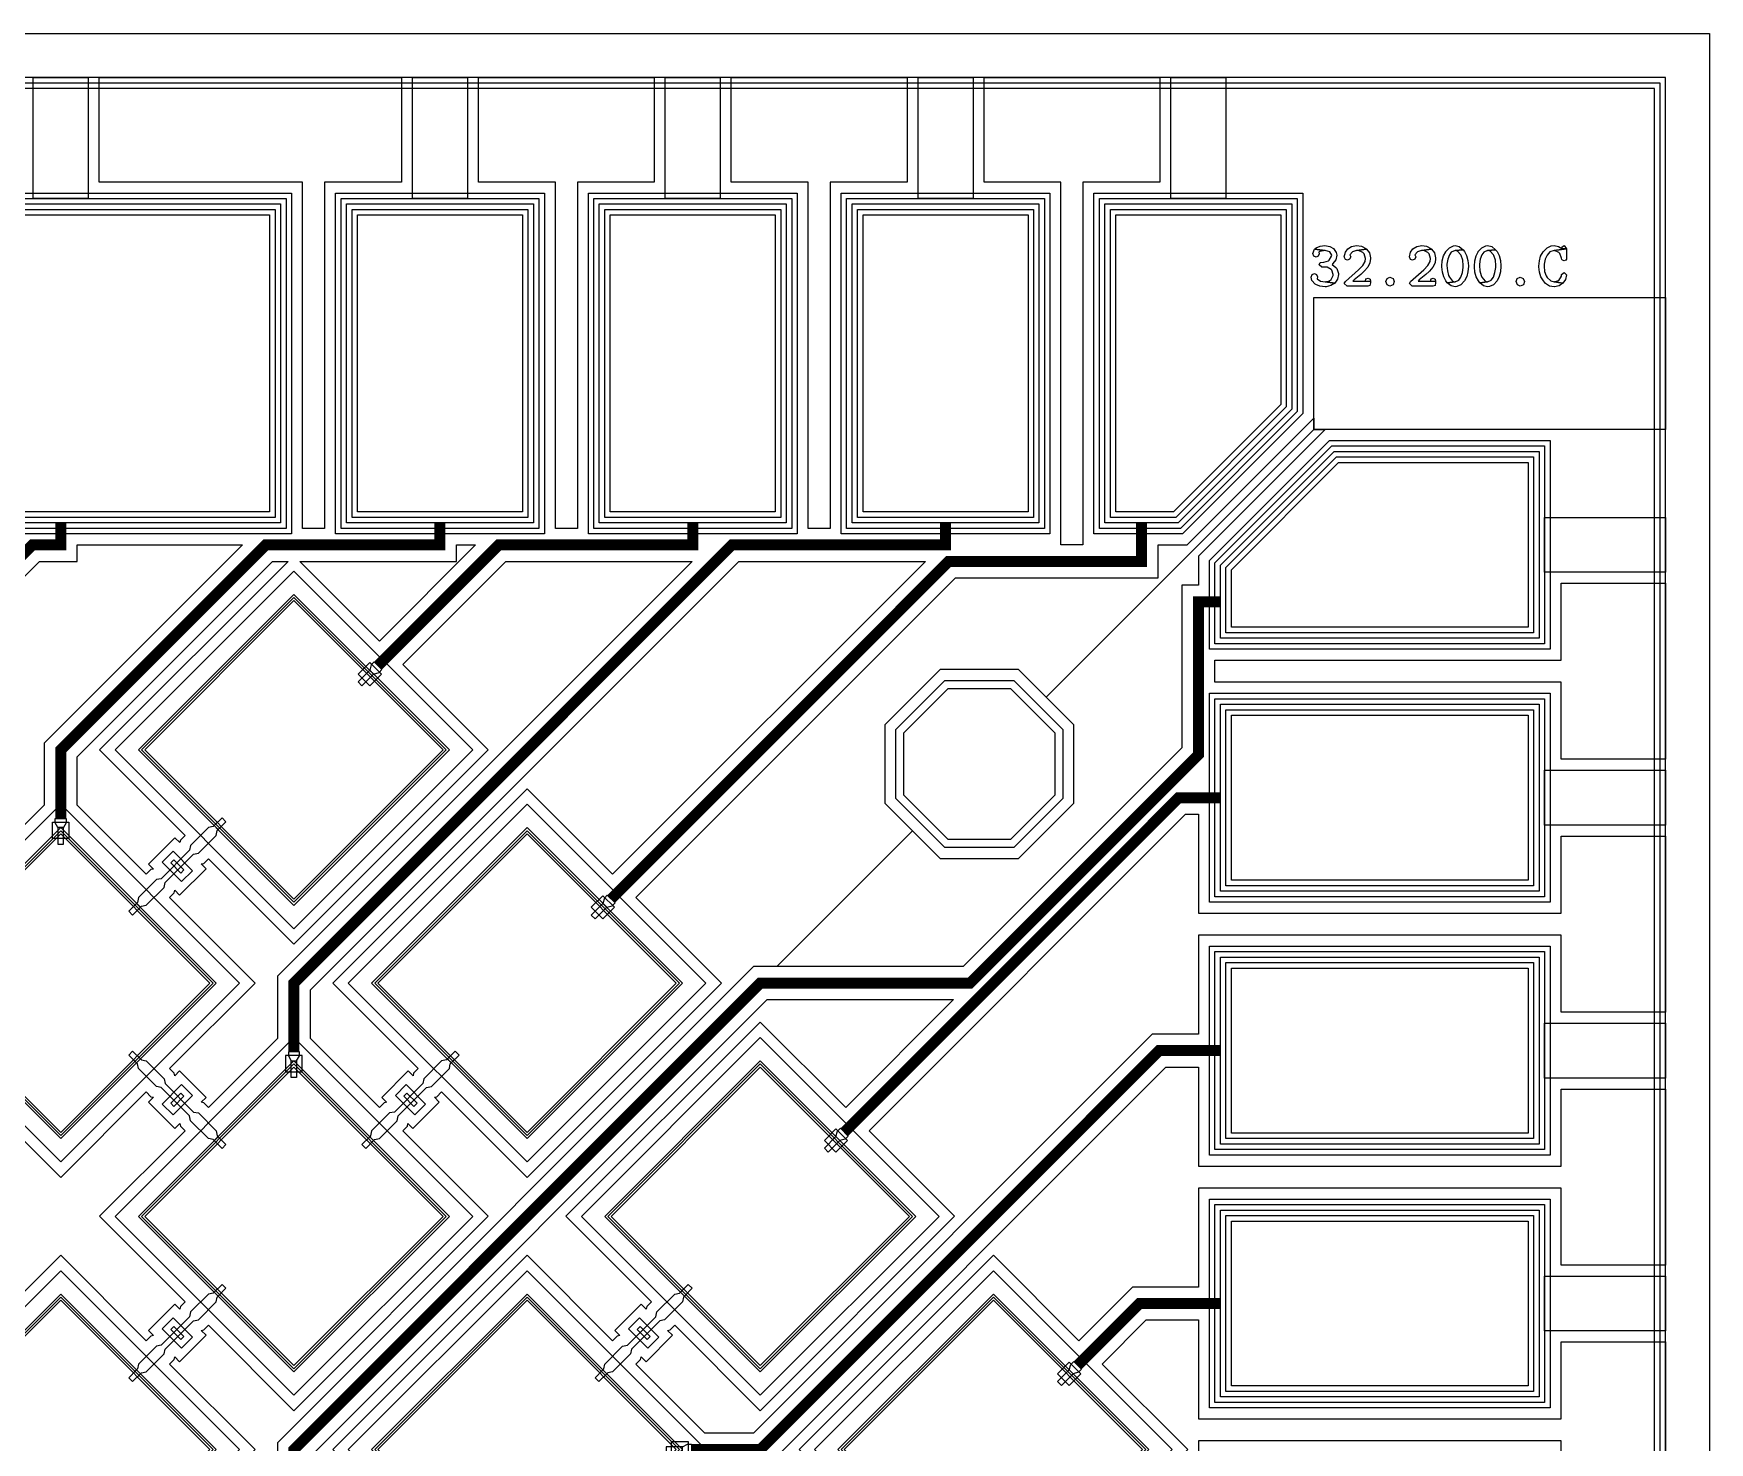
# Model space of a CAD drawing. Extents: x -87611 to 96139, y 77822 to 138139.
# Drawn here: x 7781 to 9306, y 84175 to 85456 of the extents above; entities that cross this region are included whole.
import ezdxf

# ---------------------------------------------------------------- set-up
doc = ezdxf.new("R2010")
doc.units = 0
doc.header["$MEASUREMENT"] = 0
doc.layers.get('0').update_dxf_attribs({"color": 6})
for name, color, linetype in [('L10D0 Abs', 4, 'Continuous'), ('L12D0 Etch', 190, 'Continuous'), ('L14D0 Au', 2, 'Continuous'), ('L15D0 PVIA', 7, 'Continuous'), ('L18D0 SU8', 7, 'Continuous'), ('L1D0 Plug', 200, 'Continuous'), ('L3D0 Base', 3, 'Continuous'), ('L4D0 Cntr', 1, 'Continuous'), ('L50D0 SiO2', 52, 'Continuous'), ('L7D0 DE', 42, 'Continuous'), ('L8D0 Wire', 5, 'Continuous'), ('L9D0 Cont', 30, 'Continuous')]:
    doc.layers.add(name, color=color, linetype=linetype)

# ---------------------------------------------------------------- blocks, each defined once
blk = doc.blocks.new('_PRBE_BTM')
at = {"layer": 'L1D0 Plug'}
blk.add_lwpolyline([(-25, -12.5), (-25, 12.5), (-11, 12.5), (-11, -12.5)], close=True, dxfattribs=at)
at = {"layer": 'L3D0 Base'}
for points in [[(-55, 2.5), (-45, 2.5), (-45, -2.5), (-55, -2.5)], [(-3.75, -5), (-8.75, -2.5), (-45, -2.5), (-45, 2.5), (-8.75, 2.5), (-3.75, 5), (0, 5), (0, -5)]]:
    blk.add_lwpolyline(points, close=True, dxfattribs=at)
at = {"layer": 'L9D0 Cont'}
blk.add_lwpolyline([(-20, -6.5), (-20, 6.5), (-16, 6.5), (-16, -6.5)], close=True, dxfattribs=at)
blk = doc.blocks.new('_32CONN_BTM')
at = {"layer": 'L1D0 Plug'}
blk.add_lwpolyline([(-7, -12.5), (-7, 12.5), (7, 12.5), (7, -12.5)], close=True, dxfattribs=at)
at = {"layer": 'L3D0 Base'}
for points in [[(-50, 2.5), (-60, 2.5), (-60, -2.5), (-50, -2.5)], [(-45, -5), (-48.75, -2.5), (-50, -2.5), (-50, 2.5), (-48.75, 2.5), (-45, 5), (-22, 5), (-18.25, 2.5), (18.25, 2.5), (22, 5), (45, 5), (48.75, 2.5), (50, 2.5), (50, -2.5), (48.75, -2.5), (45, -5), (22, -5), (18.25, -2.5), (-18.25, -2.5), (-22, -5)], [(50, 2.5), (60, 2.5), (60, -2.5), (50, -2.5)]]:
    blk.add_lwpolyline(points, close=True, dxfattribs=at)
at = {"layer": 'L9D0 Cont'}
blk.add_lwpolyline([(-2, -6.5), (-2, 6.5), (2, 6.5), (2, -6.5)], close=True, dxfattribs=at)
blk = doc.blocks.new('_32PRBE_TOP')
at = {"layer": 'L50D0 SiO2', "linetype": 'Continuous'}
blk.add_lwpolyline([(3.223, 7.5), (18.223, 7.5), (18.223, -7.5), (3.223, -7.5)], close=True, dxfattribs=at)
at = {"layer": 'L8D0 Wire'}
for points in [[(0, 5), (3.75, 5), (8.223, 2.5), (8.223, -2.5), (3.75, -5), (0, -5)], [(23.223, 2.5), (8.223, 2.5), (8.223, -2.5), (23.223, -2.5)]]:
    blk.add_lwpolyline(points, close=True, dxfattribs=at)
blk = doc.blocks.new('_32TRCE200')
at = {"layer": 'L14D0 Au'}
for points in [[(-930, 1050), (-930, 1365), (-1000, 1365), (-1000, 1460), (-840, 1460), (-840, 1365), (-910, 1365), (-910, 1050)], [(-289.9, 523.3), (-294.2, 527.5), (-296.5, 528), (-292, 532.5), (-316.1, 556.5), (-320.5, 552), (-321, 554.4), (-325.3, 558.6), (-247.5, 636.4), (-424.3, 813.2), (-502, 735.4), (-790, 1023.3), (-790, 1035), (-700, 1035), (-700, 1365), (-770, 1365), (-770, 1460), (-610, 1460), (-610, 1365), (-680, 1365), (-680, 1035), (-590, 1035), (-590, 993.1), (-227.1, 630.2), (-227.1, 586)], [(-134.3, 523.3), (-197.1, 586), (-197.1, 642.6), (-560, 1005.5), (-560, 1035), (-470, 1035), (-470, 1365), (-540, 1365), (-540, 1460), (-380, 1460), (-380, 1365), (-450, 1365), (-450, 1035), (-360, 1035), (-360, 975.2), (-311.1, 926.3), (-388.9, 848.5), (-212.1, 671.8), (-134.3, 749.5), (-130.1, 745.3), (-127.8, 744.8), (-132.2, 740.3), (-108.2, 716.3), (-103.7, 720.8), (-103.3, 718.4), (-99, 714.2), (-176.8, 636.4), (-99, 558.6), (-103.3, 554.4), (-103.7, 552), (-108.2, 556.5), (-132.2, 532.5), (-127.8, 528), (-130.1, 527.5)], [(-289.9, 947.5), (-330, 987.6), (-330, 1035), (-240, 1035), (-240, 1365), (-310, 1365), (-310, 1460), (-35, 1460), (-35, 1365), (-220, 1365), (-220, 1035), (-46.9, 1035), (-120.9, 961), (-126.2, 966.3), (-139.7, 952.8), (-212.1, 1025.3)], [(220, 1050), (220, 1365), (35, 1365), (35, 1460), (310, 1460), (310, 1365), (240, 1365), (240, 1050)], [(450, 1050), (450, 1365), (380, 1365), (380, 1460), (540, 1460), (540, 1365), (470, 1365), (470, 1050)], [(680, 1050), (680, 1365), (610, 1365), (610, 1460), (770, 1460), (770, 1365), (700, 1365), (700, 1050)], [(910, 1035), (910, 1365), (840, 1365), (840, 1460), (1000, 1460), (1000, 1365), (930, 1365), (930, 1035)], [(-651.4, 651.4), (-774.9, 774.9), (-749.7, 800.1), (-749.7, 871.3), (-800.1, 921.7), (-871.3, 921.7), (-896.5, 896.5), (-1140, 1140), (-1140, 1150.2), (-1024.8, 1035), (-998.3, 1035), (-998.3, 1020), (-850.3, 1020), (-651.4, 821.1)], [(0, 0), (-197.1, 197.1), (-161.8, 197.1), (0, 35.4), (176.8, 212.1), (99, 289.9), (103.3, 294.2), (103.7, 296.5), (108.2, 292), (132.2, 316.1), (127.8, 320.5), (130.1, 321), (134.3, 325.3), (212.1, 247.5), (388.9, 424.3), (311.1, 502), (315.4, 506.3), (315.9, 508.6), (320.3, 504.2), (344.4, 528.2), (339.9, 532.7), (342.2, 533.1), (346.5, 537.4), (424.3, 459.6), (601, 636.4), (523.3, 714.2), (814.1, 1005), (998.3, 1005), (998.3, 1035), (1024.8, 1035), (1140, 1150.2), (1140, 1140), (896.5, 896.5), (871.3, 921.7), (800.1, 921.7), (749.7, 871.3), (749.7, 800.1), (774.9, 774.9), (651.4, 651.4), (630.2, 651.4), (197.1, 218.3), (197.1, 197.1)], [(-77.8, 735.4), (-82, 739.7), (-84.4, 740.1), (-79.9, 744.6), (-103.9, 768.6), (-108.4, 764.2), (-108.9, 766.5), (-113.1, 770.7), (-35.4, 848.5), (-107.8, 921), (-94.4, 934.4), (-99.7, 939.7), (-19.4, 1020), (15, 1020), (15, 1035), (165.3, 1035), (-15, 854.7), (-15, 798.2)], [(289.9, 947.5), (217.4, 1020), (360, 1020), (360, 1035), (377.4, 1035)], [(77.8, 735.4), (15, 798.2), (15, 842.3), (192.7, 1020), (206.8, 1020), (35.4, 848.5), (113.1, 770.7), (108.9, 766.5), (108.4, 764.2), (103.9, 768.6), (79.9, 744.6), (84.4, 740.1), (82, 739.7)], [(134.3, 523.3), (130.1, 527.5), (127.8, 528), (132.2, 532.5), (108.2, 556.5), (103.7, 552), (103.3, 554.4), (99, 558.6), (176.8, 636.4), (99, 714.2), (103.3, 718.4), (103.7, 720.8), (108.2, 716.3), (132.2, 740.3), (127.8, 744.8), (130.1, 745.3), (134.3, 749.5), (212.1, 671.8), (388.9, 848.5), (311.1, 926.3), (404.8, 1020), (574.5, 1020), (197.1, 642.6), (197.1, 586)], [(289.9, 523.3), (227.1, 586), (227.1, 630.2), (616.9, 1020), (786.7, 1020), (502, 735.4), (424.3, 813.2), (247.5, 636.4), (325.3, 558.6), (321, 554.4), (320.5, 552), (316.1, 556.5), (292, 532.5), (296.5, 528), (294.2, 527.5)], [(-205.9, 227.1), (-621.4, 642.6), (-621.4, 812.3), (-523.3, 714.2), (-601, 636.4), (-424.3, 459.6), (-346.5, 537.4), (-342.2, 533.1), (-339.9, 532.7), (-344.4, 528.2), (-320.3, 504.2), (-315.9, 508.6), (-315.4, 506.3), (-311.1, 502), (-388.9, 424.3), (-212.1, 247.5), (-35.4, 424.3), (-113.1, 502), (-108.9, 506.3), (-108.4, 508.6), (-103.9, 504.2), (-79.9, 528.2), (-84.4, 532.7), (-82, 533.1), (-77.8, 537.4), (0, 459.6), (77.8, 537.4), (82, 533.1), (84.4, 532.7), (79.9, 528.2), (103.9, 504.2), (108.4, 508.6), (108.9, 506.3), (113.1, 502), (35.4, 424.3), (113.1, 346.5), (108.9, 342.2), (108.4, 339.9), (103.9, 344.4), (79.9, 320.3), (84.4, 315.9), (82, 315.4), (77.8, 311.1), (0, 388.9), (-161.8, 227.1)]]:
    blk.add_lwpolyline(points, close=True, dxfattribs=at)
at = {"layer": 'L3D0 Base', "const_width": 10}
blk.add_lwpolyline([(0, 1055), (0, 1035), (-25.7, 1035), (-109.6, 951.1)], dxfattribs=at)
at = {"layer": 'L8D0 Wire', "const_width": 10}
for points in [[(-149.6, 212.1), (-212.1, 212.1), (-636.4, 636.4), (-636.4, 827.3), (-844.1, 1035), (-983.3, 1035), (-983.3, 1055)], [(-500.8, 712.9), (-805, 1017.1), (-805, 1055)], [(-212.1, 573.9), (-212.1, 636.4), (-575, 999.3), (-575, 1055)], [(-288.7, 925.1), (-345, 981.4), (-345, 1055)], [(345, 1055), (345, 1035), (186.5, 1035), (0, 848.5), (0, 786)], [(212.1, 573.9), (212.1, 636.4), (610.7, 1035), (805, 1035), (805, 1055)], [(288.7, 925.1), (398.6, 1035), (575, 1035), (575, 1055)], [(500.8, 712.9), (807.9, 1020), (983.3, 1020), (983.3, 1055)]]:
    blk.add_lwpolyline(points, dxfattribs=at)
at = {"linetype": 'Continuous'}
for name, p, rotation in [('_PRBE_BTM', (-109.6, 951.1), 45), ('_32PRBE_TOP', (-288.7, 925.1), 315), ('_32PRBE_TOP', (0, 786), 270), ('_32PRBE_TOP', (-500.8, 712.9), 315), ('_32PRBE_TOP', (-212.1, 573.9), 270)]:
    blk.add_blockref(name, p, dxfattribs=dict(at, rotation=rotation))
at = {"linetype": 'Continuous', "xscale": -1}
for p, rotation in [((288.7, 925.1), 45), ((500.8, 712.9), 45), ((212.1, 573.9), 90)]:
    blk.add_blockref('_32PRBE_TOP', p, dxfattribs=dict(at, rotation=rotation))
at = {"rotation": 315}
for p in [(-106.1, 742.5), (-318.2, 530.3), (106.1, 530.3)]:
    blk.add_blockref('_32CONN_BTM', p, dxfattribs=at)
at = {"xscale": -1, "rotation": 45}
for p in [(106.1, 742.5), (-106.1, 530.3), (318.2, 530.3), (106.1, 318.2)]:
    blk.add_blockref('_32CONN_BTM', p, dxfattribs=at)
at = {"linetype": 'Continuous'}
blk.add_blockref('_32PRBE_TOP', (-149.6, 212.1), dxfattribs=at)
blk = doc.blocks.new('32PAD')
at = {"layer": 'L14D0 Au'}
blk.add_lwpolyline([(-80, 10), (-80, 290), (80, 290), (80, 10)], close=True, dxfattribs=at)
at = {"layer": 'L15D0 PVIA'}
blk.add_lwpolyline([(-75, 15), (-75, 285), (75, 285), (75, 15)], close=True, dxfattribs=at)
at = {"layer": 'L3D0 Base'}
for points in [[(-25, 300), (-25, 410), (25, 410), (25, 300)], [(-90, 0), (-90, 300), (90, 300), (90, 0)]]:
    blk.add_lwpolyline(points, close=True, dxfattribs=at)
at = {"layer": 'L4D0 Cntr'}
blk.add_lwpolyline([(-85, 5), (-85, 295), (85, 295), (85, 5)], close=True, dxfattribs=at)
at = {"layer": 'L8D0 Wire'}
blk.add_lwpolyline([(-95, -5), (-95, 305), (95, 305), (95, -5)], close=True, dxfattribs=at)
blk = doc.blocks.new('_32PADS')
at = {"layer": 'L14D0 Au'}
for points in [[(-195, 1060), (-195, 1340), (195, 1340), (195, 1060)], [(955, 1060), (955, 1340), (1115, 1340), (1115, 1160.533), (1014.467, 1060)], [(1060, 955), (1060, 1014.467), (1160.533, 1115), (1340, 1115), (1340, 955)]]:
    blk.add_lwpolyline(points, close=True, dxfattribs=at)
at = {"layer": 'L15D0 PVIA'}
for points in [[(-190, 1065), (-190, 1335), (190, 1335), (190, 1065)], [(960, 1065), (960, 1335), (1110, 1335), (1110, 1162.604), (1012.396, 1065)], [(1065, 960), (1065, 1012.396), (1162.604, 1110), (1335, 1110), (1335, 960)]]:
    blk.add_lwpolyline(points, close=True, dxfattribs=at)
at = {"layer": 'L3D0 Base'}
for points in [[(-25, 1350), (-25, 1460), (25, 1460), (25, 1350)], [(1010, 1350), (1010, 1460), (1060, 1460), (1060, 1350)], [(-205, 1050), (-205, 1350), (205, 1350), (205, 1050)], [(945, 1050), (945, 1350), (1125, 1350), (1125, 1156.391), (1018.609, 1050)], [(1050, 945), (1050, 1018.609), (1156.391, 1125), (1350, 1125), (1350, 945)], [(1350, 1010), (1350, 1060), (1460, 1060), (1460, 1010)]]:
    blk.add_lwpolyline(points, close=True, dxfattribs=at)
at = {"layer": 'L4D0 Cntr'}
for points in [[(-200, 1055), (-200, 1345), (200, 1345), (200, 1055)], [(950, 1055), (950, 1345), (1120, 1345), (1120, 1158.462), (1016.538, 1055)], [(1055, 950), (1055, 1016.538), (1158.462, 1120), (1345, 1120), (1345, 950)]]:
    blk.add_lwpolyline(points, close=True, dxfattribs=at)
at = {"layer": 'L8D0 Wire'}
for points in [[(-210, 1045), (-210, 1355), (210, 1355), (210, 1045)], [(940, 1045), (940, 1355), (1130, 1355), (1130, 1154.32), (1020.68, 1045)], [(1045, 940), (1045, 1020.68), (1154.32, 1130), (1355, 1130), (1355, 940)]]:
    blk.add_lwpolyline(points, close=True, dxfattribs=at)
for p in [(345, 1050), (575, 1050), (805, 1050)]:
    blk.add_blockref('32PAD', p)
at = {"rotation": 270}
for p in [(1050, 805), (1050, 575), (1050, 345)]:
    blk.add_blockref('32PAD', p, dxfattribs=at)
blk = doc.blocks.new('PIX200')
at = {"layer": 'L3D0 Base'}
blk.add_lwpolyline([(-100, -100), (-100, 100), (100, 100), (100, -100)], close=True, dxfattribs=at)
at = {"layer": 'L4D0 Cntr'}
blk.add_lwpolyline([(-98, -98), (-98, 98), (98, 98), (98, -98)], close=True, dxfattribs=at)
at = {"layer": 'L7D0 DE'}
blk.add_lwpolyline([(-115, -115), (-115, 115), (115, 115), (115, -115)], close=True, dxfattribs=at)
blk = doc.blocks.new('PIX200A')
at = {"layer": 'L10D0 Abs'}
blk.add_lwpolyline([(-96, -96), (-96, 96), (96, 96), (96, -96)], close=True, dxfattribs=at)
at = {"linetype": 'Continuous'}
blk.add_blockref('PIX200', (0, 0), dxfattribs=at)
blk = doc.blocks.new('_SU8_POST')
at = {"layer": 'L18D0 SU8'}
blk.add_lwpolyline([(-28.5, -68.5), (-68.5, -28.5), (-68.5, 28.5), (-28.5, 68.5), (28.5, 68.5), (68.5, 28.5), (68.5, -28.5), (28.5, -68.5)], close=True, dxfattribs=at)
at = {"layer": 'L3D0 Base'}
blk.add_lwpolyline([(-31.5, -76), (-76, -31.5), (-76, 31.5), (-31.5, 76), (31.5, 76), (76, 31.5), (76, -31.5), (31.5, -76)], close=True, dxfattribs=at)
blk = doc.blocks.new('$32_200_C')
at = {"layer": 'L12D0 Etch'}
blk.add_lwpolyline([(0, 0), (0, 2950), (50, 2950), (50, 50), (2950, 50), (2950, 2950), (0, 2950), (0, 3000), (3000, 3000), (3000, 0)], close=True, dxfattribs=at)
at = {"layer": 'L14D0 Au'}
blk.add_lwpolyline([(2640, 2640), (2640, 2760), (2960, 2760), (2960, 2640)], close=True, dxfattribs=at)
at = {"layer": 'L3D0 Base'}
for points in [[(0, 0), (0, 2960), (40, 2960), (40, 40), (2960, 40), (2960, 2960), (0, 2960), (0, 3000), (3000, 3000), (3000, 0)], [(2659.112, 2773.06), (2650.274, 2774.061), (2654.443, 2775.228), (2655.777, 2776.229), (2657.778, 2780.064), (2657.778, 2780.731), (2656.277, 2784.9), (2655.777, 2785.4), (2652.108, 2787.401), (2650.107, 2787.568), (2647.439, 2787.568), (2644.771, 2789.735), (2645.772, 2791.736), (2649.273, 2792.237), (2653.442, 2793.404), (2654.109, 2793.904), (2656.11, 2797.573), (2656.277, 2798.573), (2654.609, 2801.575), (2650.441, 2802.742), (2650.274, 2802.742), (2640.769, 2803.909), (2642.27, 2805.076), (2645.772, 2806.744), (2650.107, 2807.244), (2654.609, 2806.41), (2657.944, 2804.576), (2660.446, 2800.908), (2660.946, 2798.573), (2660.112, 2794.238), (2657.444, 2790.736), (2656.777, 2790.069), (2660.112, 2787.234), (2660.946, 2786.234), (2662.447, 2781.898), (2662.447, 2780.731), (2661.613, 2776.562)], [(2670.617, 2793.904), (2668.783, 2794.571), (2667.783, 2797.072), (2668.783, 2801.241), (2670.951, 2804.076), (2674.453, 2806.41), (2678.955, 2807.244), (2683.457, 2806.577), (2687.292, 2804.576), (2687.959, 2803.909), (2678.788, 2802.742), (2675.12, 2801.575), (2672.785, 2798.907), (2673.619, 2796.906), (2672.618, 2794.738)], [(2729.814, 2793.904), (2727.979, 2794.571), (2726.979, 2797.072), (2727.979, 2801.241), (2730.147, 2804.076), (2733.649, 2806.41), (2738.151, 2807.244), (2742.653, 2806.577), (2746.489, 2804.576), (2747.156, 2803.909), (2737.984, 2802.742), (2734.316, 2801.575), (2731.981, 2798.907), (2732.815, 2796.906), (2731.815, 2794.738)], [(2761.329, 2773.394), (2760.162, 2775.061), (2758.161, 2778.73), (2756.994, 2783.065), (2756.494, 2787.901), (2756.494, 2788.401), (2756.827, 2793.404), (2757.994, 2797.739), (2759.995, 2801.575), (2760.162, 2801.741), (2763.33, 2805.243), (2766.999, 2807.077), (2768.5, 2807.244), (2772.335, 2806.244), (2775.837, 2803.409), (2768.5, 2802.742), (2764.998, 2801.241), (2763.33, 2798.907), (2761.83, 2794.905), (2761.163, 2790.236), (2761.163, 2789.068), (2761.496, 2784.066), (2762.663, 2779.897), (2763.33, 2778.563), (2766.165, 2774.895), (2768.5, 2774.061)], [(2791.011, 2773.394), (2789.844, 2775.061), (2787.843, 2778.73), (2786.509, 2783.065), (2786.175, 2787.901), (2786.175, 2788.401), (2786.509, 2793.404), (2787.676, 2797.739), (2789.51, 2801.575), (2789.677, 2801.741), (2792.845, 2805.243), (2796.514, 2807.077), (2798.181, 2807.244), (2802.016, 2806.244), (2805.351, 2803.409), (2798.181, 2802.742), (2794.679, 2801.241), (2793.012, 2798.907), (2791.344, 2794.905), (2790.677, 2790.236), (2790.677, 2789.068), (2791.178, 2784.066), (2792.345, 2779.897), (2793.012, 2778.563), (2795.847, 2774.895), (2798.181, 2774.061)], [(2858.545, 2769.725), (2854.543, 2770.392), (2850.874, 2772.727), (2848.873, 2775.061), (2846.705, 2778.73), (2845.371, 2783.065), (2844.704, 2787.734), (2844.704, 2788.401), (2845.205, 2793.237), (2846.372, 2797.573), (2848.54, 2801.408), (2852.208, 2805.076), (2855.877, 2806.911), (2858.545, 2807.244), (2862.713, 2806.244), (2865.548, 2804.576), (2870.05, 2804.243), (2858.711, 2802.742), (2854.876, 2801.408), (2852.208, 2798.573), (2850.374, 2794.738), (2849.54, 2790.236), (2849.54, 2788.401), (2850.04, 2783.566), (2851.541, 2779.564), (2852.208, 2778.23), (2855.543, 2775.061), (2858.711, 2774.061), (2866.715, 2772.894), (2863.214, 2770.559), (2858.878, 2769.725)], [(2870.05, 2804.243), (2865.548, 2804.576), (2865.882, 2805.41), (2866.048, 2805.743), (2866.048, 2805.91), (2867.883, 2807.244)], [(2642.27, 2796.739), (2640.102, 2797.573), (2639.268, 2799.907), (2640.769, 2803.909), (2650.274, 2802.742), (2645.605, 2801.908), (2644.604, 2801.241), (2644.938, 2799.74), (2644.104, 2797.573)], [(2670.451, 2770.226), (2667.783, 2772.56), (2668.783, 2774.394), (2680.789, 2785.233), (2684.624, 2789.068), (2686.625, 2792.737), (2687.126, 2795.405), (2685.792, 2799.574), (2684.624, 2800.908), (2680.789, 2802.575), (2678.788, 2802.742), (2687.959, 2803.909), (2690.627, 2800.574), (2691.628, 2796.072), (2691.628, 2795.405), (2691.128, 2791.403), (2689.127, 2787.568), (2685.958, 2783.899), (2685.625, 2783.566), (2682.79, 2780.898), (2676.787, 2775.895), (2675.62, 2774.728), (2691.628, 2774.561), (2691.628, 2773.227), (2691.128, 2770.893), (2689.127, 2770.226)], [(2729.647, 2770.226), (2726.979, 2772.56), (2727.979, 2774.394), (2739.985, 2785.233), (2743.821, 2789.068), (2745.822, 2792.737), (2746.322, 2795.405), (2744.988, 2799.574), (2743.821, 2800.908), (2739.985, 2802.575), (2737.984, 2802.742), (2747.156, 2803.909), (2749.824, 2800.574), (2750.824, 2796.072), (2750.824, 2795.405), (2750.324, 2791.403), (2748.323, 2787.568), (2745.155, 2783.899), (2744.821, 2783.566), (2741.986, 2780.898), (2735.983, 2775.895), (2734.816, 2774.728), (2750.824, 2774.561), (2750.824, 2773.227), (2750.324, 2770.893), (2748.323, 2770.226)], [(2768.5, 2769.725), (2764.831, 2770.559), (2761.329, 2773.394), (2768.5, 2774.061), (2772.001, 2775.728), (2773.836, 2778.563), (2775.336, 2782.565), (2776.003, 2787.234), (2776.003, 2789.068), (2775.503, 2793.904), (2774.169, 2798.073), (2773.836, 2798.907), (2770.667, 2802.242), (2768.5, 2802.742), (2775.837, 2803.409), (2777.004, 2801.908), (2779.005, 2798.073), (2780.172, 2793.737), (2780.672, 2788.902), (2780.672, 2788.401), (2780.172, 2783.399), (2779.172, 2779.063), (2777.171, 2775.228), (2777.004, 2775.061), (2773.836, 2771.56), (2770.167, 2769.892)], [(2798.181, 2769.725), (2794.346, 2770.559), (2791.011, 2773.394), (2798.181, 2774.061), (2801.516, 2775.728), (2803.517, 2778.563), (2804.851, 2782.565), (2805.518, 2787.234), (2805.685, 2789.068), (2805.185, 2793.904), (2803.851, 2798.073), (2803.35, 2798.907), (2800.349, 2802.242), (2798.181, 2802.742), (2805.351, 2803.409), (2806.685, 2801.908), (2808.52, 2798.073), (2809.854, 2793.737), (2810.187, 2788.902), (2810.187, 2788.401), (2809.854, 2783.399), (2808.686, 2779.063), (2806.852, 2775.228), (2806.685, 2775.061), (2803.517, 2771.56), (2799.849, 2769.892)], [(2867.716, 2793.404), (2866.215, 2793.904), (2865.548, 2794.571), (2865.381, 2795.738), (2863.714, 2800.074), (2862.88, 2800.908), (2859.045, 2802.742), (2858.711, 2802.742), (2870.05, 2804.243), (2870.05, 2794.905), (2869.383, 2793.904)], [(2650.274, 2769.725), (2645.605, 2770.226), (2641.77, 2771.893), (2641.269, 2772.227), (2638.268, 2775.395), (2637.601, 2778.563), (2638.601, 2780.898), (2640.602, 2781.731), (2642.603, 2780.898), (2643.437, 2778.73), (2642.937, 2776.896), (2646.105, 2774.728), (2650.274, 2774.061), (2659.112, 2773.06), (2655.61, 2770.726), (2651.274, 2769.725)], [(2691.628, 2774.561), (2675.62, 2774.728), (2687.126, 2774.728), (2687.459, 2776.896), (2689.46, 2777.396), (2691.294, 2776.729)], [(2709.303, 2770.226), (2706.635, 2771.56), (2705.468, 2774.394), (2706.635, 2777.229), (2709.303, 2778.396), (2712.138, 2777.229), (2713.139, 2774.394), (2712.138, 2771.56)], [(2750.824, 2774.561), (2734.816, 2774.728), (2746.322, 2774.728), (2746.655, 2776.896), (2748.656, 2777.396), (2750.491, 2776.729)], [(2827.863, 2770.226), (2825.195, 2771.56), (2824.027, 2774.394), (2825.028, 2777.229), (2827.863, 2778.396), (2830.531, 2777.229), (2831.698, 2774.394), (2830.697, 2771.56)], [(2866.715, 2772.894), (2858.711, 2774.061), (2862.713, 2775.395), (2863.047, 2775.562), (2865.215, 2779.23), (2865.381, 2780.731), (2867.716, 2782.732), (2870.05, 2780.564), (2869.05, 2776.229)]]:
    blk.add_lwpolyline(points, close=True, dxfattribs=at)
at = {"layer": 'L4D0 Cntr'}
blk.add_lwpolyline([(0, 0), (0, 2955), (45, 2955), (45, 45), (2955, 45), (2955, 2955), (0, 2955), (0, 3000), (3000, 3000), (3000, 0)], close=True, dxfattribs=at)
at = {"layer": 'L7D0 DE'}
blk.add_lwpolyline([(0, 0), (0, 2960), (40, 2960), (40, 40), (2960, 40), (2960, 2960), (0, 2960), (0, 3000), (3000, 3000), (3000, 0)], close=True, dxfattribs=at)
for name in ['_32PADS', '_32TRCE200']:
    blk.add_blockref(name, (1500, 1500))
for name, p, rotation in [('_32TRCE200', (1500, 1500), 90), ('_32TRCE200', (1500, 1500), 270), ('PIX200A', (1712.132, 2348.528), 315), ('_SU8_POST', (2335.698, 2335.698), 315), ('PIX200A', (1500, 2136.396), 315), ('PIX200A', (1924.264, 2136.396), 315), ('PIX200A', (1712.132, 1924.264), 315), ('PIX200A', (2136.396, 1924.264), 315), ('PIX200A', (1500, 1712.132), 315), ('PIX200A', (1924.264, 1712.132), 315), ('PIX200A', (2348.528, 1712.132), 315)]:
    blk.add_blockref(name, p, dxfattribs=dict(rotation=rotation))

msp = doc.modelspace()

# ---------------------------------------------------------------- block references
at = {"linetype": 'Continuous'}
msp.add_blockref('$32_200_C', (6306, 82456.2), dxfattribs=at)

doc.saveas('drawing.dxf')
